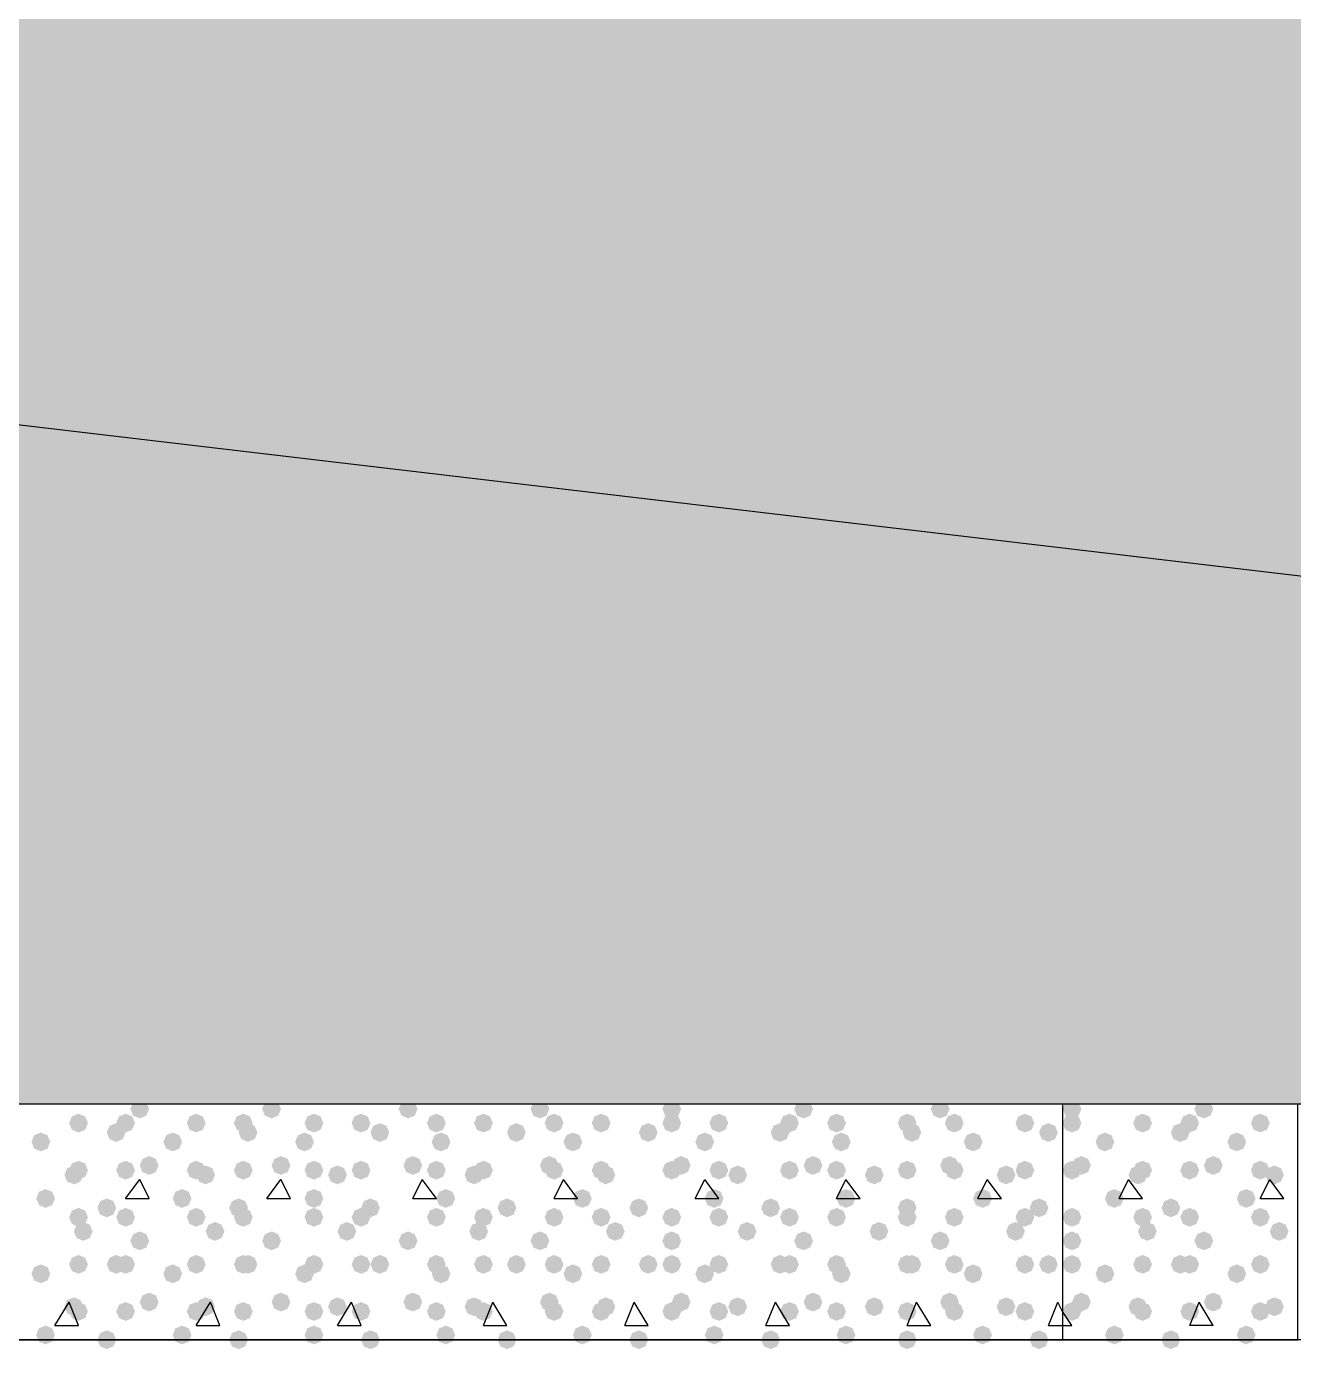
# Model space of a CAD drawing. Header units: millimetres. Extents: x 0 to 420, y 0 to 297.
# Drawn here: x 143.21 to 154.6, y 181.48 to 193.5 of the extents above; entities that cross this region are included whole.
import ezdxf

# ---------------------------------------------------------------- set-up
doc = ezdxf.new("R2010")
doc.units = ezdxf.units.MM
doc.layers.get('0').update_dxf_attribs({"linetype": 'CONTINUOUS'})

msp = doc.modelspace()

# ---------------------------------------------------------------- hatches: boundary and pattern name
at = {"true_color": 0x000008}
h = msp.add_hatch(color=0, dxfattribs=at)
h.paths.add_polyline_path([(194.902667, 202.861333), (33.528, 202.861333), (194.902667, 183.811333)], flags=0)
h.paths.add_polyline_path([(33.528, 202.861333), (194.902667, 183.811333), (33.528, 183.811333)], flags=0)
for points in [[(144.314333, 183.769), (144.289463, 183.709204), (144.229667, 183.684333), (144.169871, 183.709204), (144.145, 183.769), (144.169871, 183.828796), (144.229667, 183.853667), (144.289462, 183.828796)], [(145.499667, 183.769), (145.474796, 183.709204), (145.415, 183.684333), (145.355204, 183.709204), (145.330333, 183.769), (145.355204, 183.828796), (145.415, 183.853667), (145.474796, 183.828796)], [(146.727333, 183.769), (146.702463, 183.709204), (146.642667, 183.684333), (146.582871, 183.709204), (146.558, 183.769), (146.582871, 183.828796), (146.642667, 183.853667), (146.702462, 183.828796)], [(147.912667, 183.769), (147.887796, 183.709204), (147.828, 183.684333), (147.768204, 183.709204), (147.743333, 183.769), (147.768204, 183.828796), (147.828, 183.853667), (147.887796, 183.828796)], [(149.098, 183.769), (149.073129, 183.709204), (149.013333, 183.684333), (148.953537, 183.709204), (148.928667, 183.769), (148.953537, 183.828796), (149.013333, 183.853667), (149.073129, 183.828796)], [(150.283333, 183.769), (150.258463, 183.709204), (150.198667, 183.684333), (150.138871, 183.709204), (150.114, 183.769), (150.138871, 183.828796), (150.198667, 183.853667), (150.258462, 183.828796)], [(151.511, 183.769), (151.486129, 183.709204), (151.426333, 183.684333), (151.366538, 183.709204), (151.341667, 183.769), (151.366537, 183.828796), (151.426333, 183.853667), (151.486129, 183.828796)], [(143.764, 183.642), (143.739129, 183.582204), (143.679333, 183.557333), (143.619538, 183.582204), (143.594667, 183.642), (143.619537, 183.701796), (143.679333, 183.726667), (143.739129, 183.701796)], [(144.187333, 183.642), (144.162463, 183.582204), (144.102667, 183.557333), (144.042871, 183.582204), (144.018, 183.642), (144.042871, 183.701796), (144.102667, 183.726667), (144.162462, 183.701796)], [(144.822333, 183.642), (144.797462, 183.582204), (144.737667, 183.557333), (144.677871, 183.582204), (144.653, 183.642), (144.677871, 183.701796), (144.737667, 183.726667), (144.797462, 183.701796)], [(145.245667, 183.642), (145.220796, 183.582204), (145.161, 183.557333), (145.101204, 183.582204), (145.076333, 183.642), (145.101204, 183.701796), (145.161, 183.726667), (145.220796, 183.701796)], [(145.880667, 183.642), (145.855796, 183.582204), (145.796, 183.557333), (145.736204, 183.582204), (145.711333, 183.642), (145.736204, 183.701796), (145.796, 183.726667), (145.855796, 183.701796)], [(146.304, 183.642), (146.279129, 183.582204), (146.219333, 183.557333), (146.159538, 183.582204), (146.134667, 183.642), (146.159537, 183.701796), (146.219333, 183.726667), (146.279129, 183.701796)], [(146.981333, 183.642), (146.956462, 183.582204), (146.896667, 183.557333), (146.836871, 183.582204), (146.812, 183.642), (146.836871, 183.701796), (146.896667, 183.726667), (146.956462, 183.701796)], [(147.404667, 183.642), (147.379796, 183.582204), (147.32, 183.557333), (147.260204, 183.582204), (147.235333, 183.642), (147.260204, 183.701796), (147.32, 183.726667), (147.379796, 183.701796)], [(148.039667, 183.642), (148.014796, 183.582204), (147.955, 183.557333), (147.895204, 183.582204), (147.870333, 183.642), (147.895204, 183.701796), (147.955, 183.726667), (148.014796, 183.701796)], [(148.463, 183.642), (148.438129, 183.582204), (148.378333, 183.557333), (148.318537, 183.582204), (148.293667, 183.642), (148.318537, 183.701796), (148.378333, 183.726667), (148.438129, 183.701796)], [(149.098, 183.642), (149.073129, 183.582204), (149.013333, 183.557333), (148.953537, 183.582204), (148.928667, 183.642), (148.953537, 183.701796), (149.013333, 183.726667), (149.073129, 183.701796)], [(149.521333, 183.642), (149.496462, 183.582204), (149.436667, 183.557333), (149.376871, 183.582204), (149.352, 183.642), (149.376871, 183.701796), (149.436667, 183.726667), (149.496462, 183.701796)], [(150.156333, 183.642), (150.131463, 183.582204), (150.071667, 183.557333), (150.011871, 183.582204), (149.987, 183.642), (150.011871, 183.701796), (150.071667, 183.726667), (150.131462, 183.701796)], [(150.579667, 183.642), (150.554796, 183.582204), (150.495, 183.557333), (150.435204, 183.582204), (150.410333, 183.642), (150.435204, 183.701796), (150.495, 183.726667), (150.554796, 183.701796)], [(151.214667, 183.642), (151.189796, 183.582204), (151.13, 183.557333), (151.070204, 183.582204), (151.045333, 183.642), (151.070204, 183.701796), (151.13, 183.726667), (151.189796, 183.701796)], [(151.638, 183.642), (151.613129, 183.582204), (151.553333, 183.557333), (151.493538, 183.582204), (151.468667, 183.642), (151.493537, 183.701796), (151.553333, 183.726667), (151.613129, 183.701796)], [(152.273, 183.642), (152.248129, 183.582204), (152.188333, 183.557333), (152.128537, 183.582204), (152.103667, 183.642), (152.128537, 183.701796), (152.188333, 183.726667), (152.248129, 183.701796)], [(144.102667, 183.557333), (144.077796, 183.497537), (144.018, 183.472667), (143.958204, 183.497537), (143.933333, 183.557333), (143.958204, 183.617129), (144.018, 183.642), (144.077796, 183.617129)], [(145.288, 183.557333), (145.263129, 183.497537), (145.203333, 183.472667), (145.143538, 183.497537), (145.118667, 183.557333), (145.143537, 183.617129), (145.203333, 183.642), (145.263129, 183.617129)], [(146.473333, 183.557333), (146.448463, 183.497537), (146.388667, 183.472667), (146.328871, 183.497537), (146.304, 183.557333), (146.328871, 183.617129), (146.388667, 183.642), (146.448462, 183.617129)], [(147.701, 183.557333), (147.676129, 183.497537), (147.616333, 183.472667), (147.556538, 183.497537), (147.531667, 183.557333), (147.556537, 183.617129), (147.616333, 183.642), (147.676129, 183.617129)], [(148.886333, 183.557333), (148.861462, 183.497537), (148.801667, 183.472667), (148.741871, 183.497537), (148.717, 183.557333), (148.741871, 183.617129), (148.801667, 183.642), (148.861462, 183.617129)], [(150.071667, 183.557333), (150.046796, 183.497537), (149.987, 183.472667), (149.927204, 183.497537), (149.902333, 183.557333), (149.927204, 183.617129), (149.987, 183.642), (150.046796, 183.617129)], [(151.257, 183.557333), (151.232129, 183.497537), (151.172333, 183.472667), (151.112538, 183.497537), (151.087667, 183.557333), (151.112537, 183.617129), (151.172333, 183.642), (151.232129, 183.617129)], [(152.484667, 183.557333), (152.459796, 183.497537), (152.4, 183.472667), (152.340204, 183.497537), (152.315333, 183.557333), (152.340204, 183.617129), (152.4, 183.642), (152.459796, 183.617129)], [(143.425333, 183.472667), (143.400463, 183.412871), (143.340667, 183.388), (143.280871, 183.412871), (143.256, 183.472667), (143.280871, 183.532462), (143.340667, 183.557333), (143.400462, 183.532463)], [(144.610667, 183.472667), (144.585796, 183.412871), (144.526, 183.388), (144.466204, 183.412871), (144.441333, 183.472667), (144.466204, 183.532462), (144.526, 183.557333), (144.585796, 183.532463)], [(145.796, 183.472667), (145.771129, 183.412871), (145.711333, 183.388), (145.651538, 183.412871), (145.626667, 183.472667), (145.651537, 183.532462), (145.711333, 183.557333), (145.771129, 183.532463)], [(147.023667, 183.472667), (146.998796, 183.412871), (146.939, 183.388), (146.879204, 183.412871), (146.854333, 183.472667), (146.879204, 183.532462), (146.939, 183.557333), (146.998796, 183.532463)], [(148.209, 183.472667), (148.184129, 183.412871), (148.124333, 183.388), (148.064538, 183.412871), (148.039667, 183.472667), (148.064537, 183.532462), (148.124333, 183.557333), (148.184129, 183.532463)], [(149.394333, 183.472667), (149.369463, 183.412871), (149.309667, 183.388), (149.249871, 183.412871), (149.225, 183.472667), (149.249871, 183.532462), (149.309667, 183.557333), (149.369462, 183.532463)], [(150.622, 183.472667), (150.597129, 183.412871), (150.537333, 183.388), (150.477538, 183.412871), (150.452667, 183.472667), (150.477537, 183.532462), (150.537333, 183.557333), (150.597129, 183.532463)], [(151.807333, 183.472667), (151.782463, 183.412871), (151.722667, 183.388), (151.662871, 183.412871), (151.638, 183.472667), (151.662871, 183.532462), (151.722667, 183.557333), (151.782462, 183.532463)], [(144.399, 183.261), (144.374129, 183.201204), (144.314333, 183.176333), (144.254538, 183.201204), (144.229667, 183.261), (144.254537, 183.320796), (144.314333, 183.345667), (144.374129, 183.320796)], [(145.584333, 183.261), (145.559463, 183.201204), (145.499667, 183.176333), (145.439871, 183.201204), (145.415, 183.261), (145.439871, 183.320796), (145.499667, 183.345667), (145.559462, 183.320796)], [(146.769667, 183.261), (146.744796, 183.201204), (146.685, 183.176333), (146.625204, 183.201204), (146.600333, 183.261), (146.625204, 183.320796), (146.685, 183.345667), (146.744796, 183.320796)], [(147.997333, 183.261), (147.972463, 183.201204), (147.912667, 183.176333), (147.852871, 183.201204), (147.828, 183.261), (147.852871, 183.320796), (147.912667, 183.345667), (147.972462, 183.320796)], [(149.182667, 183.261), (149.157796, 183.201204), (149.098, 183.176333), (149.038204, 183.201204), (149.013333, 183.261), (149.038204, 183.320796), (149.098, 183.345667), (149.157796, 183.320796)], [(150.368, 183.261), (150.343129, 183.201204), (150.283333, 183.176333), (150.223538, 183.201204), (150.198667, 183.261), (150.223537, 183.320796), (150.283333, 183.345667), (150.343129, 183.320796)], [(151.595667, 183.261), (151.570796, 183.201204), (151.511, 183.176333), (151.451204, 183.201204), (151.426333, 183.261), (151.451204, 183.320796), (151.511, 183.345667), (151.570796, 183.320796)], [(143.721667, 183.176333), (143.696796, 183.116537), (143.637, 183.091667), (143.577204, 183.116537), (143.552333, 183.176333), (143.577204, 183.236129), (143.637, 183.261), (143.696796, 183.236129)], [(143.764, 183.218667), (143.739129, 183.158871), (143.679333, 183.134), (143.619538, 183.158871), (143.594667, 183.218667), (143.619537, 183.278462), (143.679333, 183.303333), (143.739129, 183.278463)], [(144.187333, 183.218667), (144.162463, 183.158871), (144.102667, 183.134), (144.042871, 183.158871), (144.018, 183.218667), (144.042871, 183.278462), (144.102667, 183.303333), (144.162462, 183.278463)], [(144.822333, 183.218667), (144.797462, 183.158871), (144.737667, 183.134), (144.677871, 183.158871), (144.653, 183.218667), (144.677871, 183.278462), (144.737667, 183.303333), (144.797462, 183.278463)], [(144.907, 183.176333), (144.882129, 183.116537), (144.822333, 183.091667), (144.762538, 183.116537), (144.737667, 183.176333), (144.762537, 183.236129), (144.822333, 183.261), (144.882129, 183.236129)], [(145.245667, 183.218667), (145.220796, 183.158871), (145.161, 183.134), (145.101204, 183.158871), (145.076333, 183.218667), (145.101204, 183.278462), (145.161, 183.303333), (145.220796, 183.278463)], [(145.880667, 183.218667), (145.855796, 183.158871), (145.796, 183.134), (145.736204, 183.158871), (145.711333, 183.218667), (145.736204, 183.278462), (145.796, 183.303333), (145.855796, 183.278463)], [(146.092333, 183.176333), (146.067462, 183.116537), (146.007667, 183.091667), (145.947871, 183.116537), (145.923, 183.176333), (145.947871, 183.236129), (146.007667, 183.261), (146.067462, 183.236129)], [(146.304, 183.218667), (146.279129, 183.158871), (146.219333, 183.134), (146.159538, 183.158871), (146.134667, 183.218667), (146.159537, 183.278462), (146.219333, 183.303333), (146.279129, 183.278463)], [(146.981333, 183.218667), (146.956462, 183.158871), (146.896667, 183.134), (146.836871, 183.158871), (146.812, 183.218667), (146.836871, 183.278462), (146.896667, 183.303333), (146.956462, 183.278463)], [(147.32, 183.176333), (147.295129, 183.116537), (147.235333, 183.091667), (147.175538, 183.116537), (147.150667, 183.176333), (147.175537, 183.236129), (147.235333, 183.261), (147.295129, 183.236129)], [(147.404667, 183.218667), (147.379796, 183.158871), (147.32, 183.134), (147.260204, 183.158871), (147.235333, 183.218667), (147.260204, 183.278462), (147.32, 183.303333), (147.379796, 183.278463)], [(148.039667, 183.218667), (148.014796, 183.158871), (147.955, 183.134), (147.895204, 183.158871), (147.870333, 183.218667), (147.895204, 183.278462), (147.955, 183.303333), (148.014796, 183.278463)], [(148.463, 183.218667), (148.438129, 183.158871), (148.378333, 183.134), (148.318537, 183.158871), (148.293667, 183.218667), (148.318537, 183.278462), (148.378333, 183.303333), (148.438129, 183.278463)], [(148.505333, 183.176333), (148.480463, 183.116537), (148.420667, 183.091667), (148.360871, 183.116537), (148.336, 183.176333), (148.360871, 183.236129), (148.420667, 183.261), (148.480462, 183.236129)], [(149.098, 183.218667), (149.073129, 183.158871), (149.013333, 183.134), (148.953537, 183.158871), (148.928667, 183.218667), (148.953537, 183.278462), (149.013333, 183.303333), (149.073129, 183.278463)], [(149.521333, 183.218667), (149.496462, 183.158871), (149.436667, 183.134), (149.376871, 183.158871), (149.352, 183.218667), (149.376871, 183.278462), (149.436667, 183.303333), (149.496462, 183.278463)], [(149.690667, 183.176333), (149.665796, 183.116537), (149.606, 183.091667), (149.546204, 183.116537), (149.521333, 183.176333), (149.546204, 183.236129), (149.606, 183.261), (149.665796, 183.236129)], [(150.156333, 183.218667), (150.131463, 183.158871), (150.071667, 183.134), (150.011871, 183.158871), (149.987, 183.218667), (150.011871, 183.278462), (150.071667, 183.303333), (150.131462, 183.278463)], [(150.579667, 183.218667), (150.554796, 183.158871), (150.495, 183.134), (150.435204, 183.158871), (150.410333, 183.218667), (150.435204, 183.278462), (150.495, 183.303333), (150.554796, 183.278463)], [(150.918333, 183.176333), (150.893463, 183.116537), (150.833667, 183.091667), (150.773871, 183.116537), (150.749, 183.176333), (150.773871, 183.236129), (150.833667, 183.261), (150.893462, 183.236129)], [(151.214667, 183.218667), (151.189796, 183.158871), (151.13, 183.134), (151.070204, 183.158871), (151.045333, 183.218667), (151.070204, 183.278462), (151.13, 183.303333), (151.189796, 183.278463)], [(151.638, 183.218667), (151.613129, 183.158871), (151.553333, 183.134), (151.493538, 183.158871), (151.468667, 183.218667), (151.493537, 183.278462), (151.553333, 183.303333), (151.613129, 183.278463)], [(152.103667, 183.176333), (152.078796, 183.116537), (152.019, 183.091667), (151.959204, 183.116537), (151.934333, 183.176333), (151.959204, 183.236129), (152.019, 183.261), (152.078796, 183.236129)], [(152.273, 183.218667), (152.248129, 183.158871), (152.188333, 183.134), (152.128537, 183.158871), (152.103667, 183.218667), (152.128537, 183.278462), (152.188333, 183.303333), (152.248129, 183.278463)], [(143.467667, 182.964667), (143.442796, 182.904871), (143.383, 182.88), (143.323204, 182.904871), (143.298333, 182.964667), (143.323204, 183.024462), (143.383, 183.049333), (143.442796, 183.024463)], [(144.695333, 182.964667), (144.670463, 182.904871), (144.610667, 182.88), (144.550871, 182.904871), (144.526, 182.964667), (144.550871, 183.024462), (144.610667, 183.049333), (144.670462, 183.024463)], [(145.880667, 182.964667), (145.855796, 182.904871), (145.796, 182.88), (145.736204, 182.904871), (145.711333, 182.964667), (145.736204, 183.024462), (145.796, 183.049333), (145.855796, 183.024463)], [(147.066, 182.964667), (147.041129, 182.904871), (146.981333, 182.88), (146.921538, 182.904871), (146.896667, 182.964667), (146.921537, 183.024462), (146.981333, 183.049333), (147.041129, 183.024463)], [(148.293667, 182.964667), (148.268796, 182.904871), (148.209, 182.88), (148.149204, 182.904871), (148.124333, 182.964667), (148.149204, 183.024462), (148.209, 183.049333), (148.268796, 183.024463)], [(149.479, 182.964667), (149.454129, 182.904871), (149.394333, 182.88), (149.334538, 182.904871), (149.309667, 182.964667), (149.334537, 183.024462), (149.394333, 183.049333), (149.454129, 183.024463)], [(150.664333, 182.964667), (150.639463, 182.904871), (150.579667, 182.88), (150.519871, 182.904871), (150.495, 182.964667), (150.519871, 183.024462), (150.579667, 183.049333), (150.639462, 183.024463)], [(151.892, 182.964667), (151.867129, 182.904871), (151.807333, 182.88), (151.747538, 182.904871), (151.722667, 182.964667), (151.747537, 183.024462), (151.807333, 183.049333), (151.867129, 183.024463)], [(143.764, 182.795333), (143.739129, 182.735537), (143.679333, 182.710667), (143.619538, 182.735537), (143.594667, 182.795333), (143.619537, 182.855129), (143.679333, 182.88), (143.739129, 182.855129)], [(144.018, 182.88), (143.993129, 182.820204), (143.933333, 182.795333), (143.873538, 182.820204), (143.848667, 182.88), (143.873537, 182.939796), (143.933333, 182.964667), (143.993129, 182.939796)], [(144.187333, 182.795333), (144.162463, 182.735537), (144.102667, 182.710667), (144.042871, 182.735537), (144.018, 182.795333), (144.042871, 182.855129), (144.102667, 182.88), (144.162462, 182.855129)], [(144.822333, 182.795333), (144.797462, 182.735537), (144.737667, 182.710667), (144.677871, 182.735537), (144.653, 182.795333), (144.677871, 182.855129), (144.737667, 182.88), (144.797462, 182.855129)], [(145.203333, 182.88), (145.178462, 182.820204), (145.118667, 182.795333), (145.058871, 182.820204), (145.034, 182.88), (145.058871, 182.939796), (145.118667, 182.964667), (145.178462, 182.939796)], [(145.245667, 182.795333), (145.220796, 182.735537), (145.161, 182.710667), (145.101204, 182.735537), (145.076333, 182.795333), (145.101204, 182.855129), (145.161, 182.88), (145.220796, 182.855129)], [(145.880667, 182.795333), (145.855796, 182.735537), (145.796, 182.710667), (145.736204, 182.735537), (145.711333, 182.795333), (145.736204, 182.855129), (145.796, 182.88), (145.855796, 182.855129)], [(146.304, 182.795333), (146.279129, 182.735537), (146.219333, 182.710667), (146.159538, 182.735537), (146.134667, 182.795333), (146.159537, 182.855129), (146.219333, 182.88), (146.279129, 182.855129)], [(146.388667, 182.88), (146.363796, 182.820204), (146.304, 182.795333), (146.244204, 182.820204), (146.219333, 182.88), (146.244204, 182.939796), (146.304, 182.964667), (146.363796, 182.939796)], [(146.981333, 182.795333), (146.956462, 182.735537), (146.896667, 182.710667), (146.836871, 182.735537), (146.812, 182.795333), (146.836871, 182.855129), (146.896667, 182.88), (146.956462, 182.855129)], [(147.404667, 182.795333), (147.379796, 182.735537), (147.32, 182.710667), (147.260204, 182.735537), (147.235333, 182.795333), (147.260204, 182.855129), (147.32, 182.88), (147.379796, 182.855129)], [(147.616333, 182.88), (147.591462, 182.820204), (147.531667, 182.795333), (147.471871, 182.820204), (147.447, 182.88), (147.471871, 182.939796), (147.531667, 182.964667), (147.591462, 182.939796)], [(148.039667, 182.795333), (148.014796, 182.735537), (147.955, 182.710667), (147.895204, 182.735537), (147.870333, 182.795333), (147.895204, 182.855129), (147.955, 182.88), (148.014796, 182.855129)], [(148.463, 182.795333), (148.438129, 182.735537), (148.378333, 182.710667), (148.318537, 182.735537), (148.293667, 182.795333), (148.318537, 182.855129), (148.378333, 182.88), (148.438129, 182.855129)], [(148.801667, 182.88), (148.776796, 182.820204), (148.717, 182.795333), (148.657204, 182.820204), (148.632333, 182.88), (148.657204, 182.939796), (148.717, 182.964667), (148.776796, 182.939796)], [(149.098, 182.795333), (149.073129, 182.735537), (149.013333, 182.710667), (148.953537, 182.735537), (148.928667, 182.795333), (148.953537, 182.855129), (149.013333, 182.88), (149.073129, 182.855129)], [(149.521333, 182.795333), (149.496462, 182.735537), (149.436667, 182.710667), (149.376871, 182.735537), (149.352, 182.795333), (149.376871, 182.855129), (149.436667, 182.88), (149.496462, 182.855129)], [(149.987, 182.88), (149.962129, 182.820204), (149.902333, 182.795333), (149.842538, 182.820204), (149.817667, 182.88), (149.842537, 182.939796), (149.902333, 182.964667), (149.962129, 182.939796)], [(150.156333, 182.795333), (150.131463, 182.735537), (150.071667, 182.710667), (150.011871, 182.735537), (149.987, 182.795333), (150.011871, 182.855129), (150.071667, 182.88), (150.131462, 182.855129)], [(150.579667, 182.795333), (150.554796, 182.735537), (150.495, 182.710667), (150.435204, 182.735537), (150.410333, 182.795333), (150.435204, 182.855129), (150.495, 182.88), (150.554796, 182.855129)], [(151.214667, 182.88), (151.189796, 182.820204), (151.13, 182.795333), (151.070204, 182.820204), (151.045333, 182.88), (151.070204, 182.939796), (151.13, 182.964667), (151.189796, 182.939796)], [(151.214667, 182.795333), (151.189796, 182.735537), (151.13, 182.710667), (151.070204, 182.735537), (151.045333, 182.795333), (151.070204, 182.855129), (151.13, 182.88), (151.189796, 182.855129)], [(151.638, 182.795333), (151.613129, 182.735537), (151.553333, 182.710667), (151.493538, 182.735537), (151.468667, 182.795333), (151.493537, 182.855129), (151.553333, 182.88), (151.613129, 182.855129)], [(152.273, 182.795333), (152.248129, 182.735537), (152.188333, 182.710667), (152.128537, 182.735537), (152.103667, 182.795333), (152.128537, 182.855129), (152.188333, 182.88), (152.248129, 182.855129)], [(152.4, 182.88), (152.375129, 182.820204), (152.315333, 182.795333), (152.255538, 182.820204), (152.230667, 182.88), (152.255537, 182.939796), (152.315333, 182.964667), (152.375129, 182.939796)], [(143.806333, 182.668333), (143.781463, 182.608537), (143.721667, 182.583667), (143.661871, 182.608537), (143.637, 182.668333), (143.661871, 182.728129), (143.721667, 182.753), (143.781462, 182.728129)], [(144.991667, 182.668333), (144.966796, 182.608537), (144.907, 182.583667), (144.847204, 182.608537), (144.822333, 182.668333), (144.847204, 182.728129), (144.907, 182.753), (144.966796, 182.728129)], [(146.177, 182.668333), (146.152129, 182.608537), (146.092333, 182.583667), (146.032538, 182.608537), (146.007667, 182.668333), (146.032537, 182.728129), (146.092333, 182.753), (146.152129, 182.728129)], [(147.362333, 182.668333), (147.337462, 182.608537), (147.277667, 182.583667), (147.217871, 182.608537), (147.193, 182.668333), (147.217871, 182.728129), (147.277667, 182.753), (147.337462, 182.728129)], [(148.59, 182.668333), (148.565129, 182.608537), (148.505333, 182.583667), (148.445538, 182.608537), (148.420667, 182.668333), (148.445537, 182.728129), (148.505333, 182.753), (148.565129, 182.728129)], [(149.775333, 182.668333), (149.750463, 182.608537), (149.690667, 182.583667), (149.630871, 182.608537), (149.606, 182.668333), (149.630871, 182.728129), (149.690667, 182.753), (149.750462, 182.728129)], [(150.960667, 182.668333), (150.935796, 182.608537), (150.876, 182.583667), (150.816204, 182.608537), (150.791333, 182.668333), (150.816204, 182.728129), (150.876, 182.753), (150.935796, 182.728129)], [(152.188333, 182.668333), (152.163462, 182.608537), (152.103667, 182.583667), (152.043871, 182.608537), (152.019, 182.668333), (152.043871, 182.728129), (152.103667, 182.753), (152.163462, 182.728129)], [(144.314333, 182.583667), (144.289463, 182.523871), (144.229667, 182.499), (144.169871, 182.523871), (144.145, 182.583667), (144.169871, 182.643462), (144.229667, 182.668333), (144.289462, 182.643463)], [(145.499667, 182.583667), (145.474796, 182.523871), (145.415, 182.499), (145.355204, 182.523871), (145.330333, 182.583667), (145.355204, 182.643462), (145.415, 182.668333), (145.474796, 182.643463)], [(146.727333, 182.583667), (146.702463, 182.523871), (146.642667, 182.499), (146.582871, 182.523871), (146.558, 182.583667), (146.582871, 182.643462), (146.642667, 182.668333), (146.702462, 182.643463)], [(147.912667, 182.583667), (147.887796, 182.523871), (147.828, 182.499), (147.768204, 182.523871), (147.743333, 182.583667), (147.768204, 182.643462), (147.828, 182.668333), (147.887796, 182.643463)], [(149.098, 182.583667), (149.073129, 182.523871), (149.013333, 182.499), (148.953537, 182.523871), (148.928667, 182.583667), (148.953537, 182.643462), (149.013333, 182.668333), (149.073129, 182.643463)], [(150.283333, 182.583667), (150.258463, 182.523871), (150.198667, 182.499), (150.138871, 182.523871), (150.114, 182.583667), (150.138871, 182.643462), (150.198667, 182.668333), (150.258462, 182.643463)], [(151.511, 182.583667), (151.486129, 182.523871), (151.426333, 182.499), (151.366538, 182.523871), (151.341667, 182.583667), (151.366537, 182.643462), (151.426333, 182.668333), (151.486129, 182.643463)], [(143.764, 182.372), (143.739129, 182.312204), (143.679333, 182.287333), (143.619538, 182.312204), (143.594667, 182.372), (143.619537, 182.431796), (143.679333, 182.456667), (143.739129, 182.431796)], [(144.102667, 182.372), (144.077796, 182.312204), (144.018, 182.287333), (143.958204, 182.312204), (143.933333, 182.372), (143.958204, 182.431796), (144.018, 182.456667), (144.077796, 182.431796)], [(144.187333, 182.372), (144.162463, 182.312204), (144.102667, 182.287333), (144.042871, 182.312204), (144.018, 182.372), (144.042871, 182.431796), (144.102667, 182.456667), (144.162462, 182.431796)], [(144.822333, 182.372), (144.797462, 182.312204), (144.737667, 182.287333), (144.677871, 182.312204), (144.653, 182.372), (144.677871, 182.431796), (144.737667, 182.456667), (144.797462, 182.431796)], [(145.245667, 182.372), (145.220796, 182.312204), (145.161, 182.287333), (145.101204, 182.312204), (145.076333, 182.372), (145.101204, 182.431796), (145.161, 182.456667), (145.220796, 182.431796)], [(145.288, 182.372), (145.263129, 182.312204), (145.203333, 182.287333), (145.143538, 182.312204), (145.118667, 182.372), (145.143537, 182.431796), (145.203333, 182.456667), (145.263129, 182.431796)], [(145.880667, 182.372), (145.855796, 182.312204), (145.796, 182.287333), (145.736204, 182.312204), (145.711333, 182.372), (145.736204, 182.431796), (145.796, 182.456667), (145.855796, 182.431796)], [(146.304, 182.372), (146.279129, 182.312204), (146.219333, 182.287333), (146.159538, 182.312204), (146.134667, 182.372), (146.159537, 182.431796), (146.219333, 182.456667), (146.279129, 182.431796)], [(146.473333, 182.372), (146.448463, 182.312204), (146.388667, 182.287333), (146.328871, 182.312204), (146.304, 182.372), (146.328871, 182.431796), (146.388667, 182.456667), (146.448462, 182.431796)], [(146.981333, 182.372), (146.956462, 182.312204), (146.896667, 182.287333), (146.836871, 182.312204), (146.812, 182.372), (146.836871, 182.431796), (146.896667, 182.456667), (146.956462, 182.431796)], [(147.404667, 182.372), (147.379796, 182.312204), (147.32, 182.287333), (147.260204, 182.312204), (147.235333, 182.372), (147.260204, 182.431796), (147.32, 182.456667), (147.379796, 182.431796)], [(147.701, 182.372), (147.676129, 182.312204), (147.616333, 182.287333), (147.556538, 182.312204), (147.531667, 182.372), (147.556537, 182.431796), (147.616333, 182.456667), (147.676129, 182.431796)], [(148.039667, 182.372), (148.014796, 182.312204), (147.955, 182.287333), (147.895204, 182.312204), (147.870333, 182.372), (147.895204, 182.431796), (147.955, 182.456667), (148.014796, 182.431796)], [(148.463, 182.372), (148.438129, 182.312204), (148.378333, 182.287333), (148.318537, 182.312204), (148.293667, 182.372), (148.318537, 182.431796), (148.378333, 182.456667), (148.438129, 182.431796)], [(148.886333, 182.372), (148.861462, 182.312204), (148.801667, 182.287333), (148.741871, 182.312204), (148.717, 182.372), (148.741871, 182.431796), (148.801667, 182.456667), (148.861462, 182.431796)], [(149.098, 182.372), (149.073129, 182.312204), (149.013333, 182.287333), (148.953537, 182.312204), (148.928667, 182.372), (148.953537, 182.431796), (149.013333, 182.456667), (149.073129, 182.431796)], [(149.521333, 182.372), (149.496462, 182.312204), (149.436667, 182.287333), (149.376871, 182.312204), (149.352, 182.372), (149.376871, 182.431796), (149.436667, 182.456667), (149.496462, 182.431796)], [(150.071667, 182.372), (150.046796, 182.312204), (149.987, 182.287333), (149.927204, 182.312204), (149.902333, 182.372), (149.927204, 182.431796), (149.987, 182.456667), (150.046796, 182.431796)], [(150.156333, 182.372), (150.131463, 182.312204), (150.071667, 182.287333), (150.011871, 182.312204), (149.987, 182.372), (150.011871, 182.431796), (150.071667, 182.456667), (150.131462, 182.431796)], [(150.579667, 182.372), (150.554796, 182.312204), (150.495, 182.287333), (150.435204, 182.312204), (150.410333, 182.372), (150.435204, 182.431796), (150.495, 182.456667), (150.554796, 182.431796)], [(151.214667, 182.372), (151.189796, 182.312204), (151.13, 182.287333), (151.070204, 182.312204), (151.045333, 182.372), (151.070204, 182.431796), (151.13, 182.456667), (151.189796, 182.431796)], [(151.257, 182.372), (151.232129, 182.312204), (151.172333, 182.287333), (151.112538, 182.312204), (151.087667, 182.372), (151.112537, 182.431796), (151.172333, 182.456667), (151.232129, 182.431796)], [(151.638, 182.372), (151.613129, 182.312204), (151.553333, 182.287333), (151.493538, 182.312204), (151.468667, 182.372), (151.493537, 182.431796), (151.553333, 182.456667), (151.613129, 182.431796)], [(152.273, 182.372), (152.248129, 182.312204), (152.188333, 182.287333), (152.128537, 182.312204), (152.103667, 182.372), (152.128537, 182.431796), (152.188333, 182.456667), (152.248129, 182.431796)], [(152.484667, 182.372), (152.459796, 182.312204), (152.4, 182.287333), (152.340204, 182.312204), (152.315333, 182.372), (152.340204, 182.431796), (152.4, 182.456667), (152.459796, 182.431796)], [(143.425333, 182.287333), (143.400463, 182.227537), (143.340667, 182.202667), (143.280871, 182.227537), (143.256, 182.287333), (143.280871, 182.347129), (143.340667, 182.372), (143.400462, 182.347129)], [(144.610667, 182.287333), (144.585796, 182.227537), (144.526, 182.202667), (144.466204, 182.227537), (144.441333, 182.287333), (144.466204, 182.347129), (144.526, 182.372), (144.585796, 182.347129)], [(145.796, 182.287333), (145.771129, 182.227537), (145.711333, 182.202667), (145.651538, 182.227537), (145.626667, 182.287333), (145.651537, 182.347129), (145.711333, 182.372), (145.771129, 182.347129)], [(147.023667, 182.287333), (146.998796, 182.227537), (146.939, 182.202667), (146.879204, 182.227537), (146.854333, 182.287333), (146.879204, 182.347129), (146.939, 182.372), (146.998796, 182.347129)], [(148.209, 182.287333), (148.184129, 182.227537), (148.124333, 182.202667), (148.064538, 182.227537), (148.039667, 182.287333), (148.064537, 182.347129), (148.124333, 182.372), (148.184129, 182.347129)], [(149.394333, 182.287333), (149.369463, 182.227537), (149.309667, 182.202667), (149.249871, 182.227537), (149.225, 182.287333), (149.249871, 182.347129), (149.309667, 182.372), (149.369462, 182.347129)], [(150.622, 182.287333), (150.597129, 182.227537), (150.537333, 182.202667), (150.477538, 182.227537), (150.452667, 182.287333), (150.477537, 182.347129), (150.537333, 182.372), (150.597129, 182.347129)], [(151.807333, 182.287333), (151.782463, 182.227537), (151.722667, 182.202667), (151.662871, 182.227537), (151.638, 182.287333), (151.662871, 182.347129), (151.722667, 182.372), (151.782462, 182.347129)], [(143.721667, 181.991), (143.696796, 181.931204), (143.637, 181.906333), (143.577204, 181.931204), (143.552333, 181.991), (143.577204, 182.050796), (143.637, 182.075667), (143.696796, 182.050796)], [(143.764, 181.948667), (143.739129, 181.888871), (143.679333, 181.864), (143.619538, 181.888871), (143.594667, 181.948667), (143.619537, 182.008462), (143.679333, 182.033333), (143.739129, 182.008463)], [(144.187333, 181.948667), (144.162463, 181.888871), (144.102667, 181.864), (144.042871, 181.888871), (144.018, 181.948667), (144.042871, 182.008462), (144.102667, 182.033333), (144.162462, 182.008463)], [(144.399, 182.033333), (144.374129, 181.973537), (144.314333, 181.948667), (144.254538, 181.973537), (144.229667, 182.033333), (144.254537, 182.093129), (144.314333, 182.118), (144.374129, 182.093129)], [(144.822333, 181.948667), (144.797462, 181.888871), (144.737667, 181.864), (144.677871, 181.888871), (144.653, 181.948667), (144.677871, 182.008462), (144.737667, 182.033333), (144.797462, 182.008463)], [(144.907, 181.991), (144.882129, 181.931204), (144.822333, 181.906333), (144.762538, 181.931204), (144.737667, 181.991), (144.762537, 182.050796), (144.822333, 182.075667), (144.882129, 182.050796)], [(145.245667, 181.948667), (145.220796, 181.888871), (145.161, 181.864), (145.101204, 181.888871), (145.076333, 181.948667), (145.101204, 182.008462), (145.161, 182.033333), (145.220796, 182.008463)], [(145.584333, 182.033333), (145.559463, 181.973537), (145.499667, 181.948667), (145.439871, 181.973537), (145.415, 182.033333), (145.439871, 182.093129), (145.499667, 182.118), (145.559462, 182.093129)], [(145.880667, 181.948667), (145.855796, 181.888871), (145.796, 181.864), (145.736204, 181.888871), (145.711333, 181.948667), (145.736204, 182.008462), (145.796, 182.033333), (145.855796, 182.008463)], [(146.092333, 181.991), (146.067462, 181.931204), (146.007667, 181.906333), (145.947871, 181.931204), (145.923, 181.991), (145.947871, 182.050796), (146.007667, 182.075667), (146.067462, 182.050796)], [(146.304, 181.948667), (146.279129, 181.888871), (146.219333, 181.864), (146.159538, 181.888871), (146.134667, 181.948667), (146.159537, 182.008462), (146.219333, 182.033333), (146.279129, 182.008463)], [(146.769667, 182.033333), (146.744796, 181.973537), (146.685, 181.948667), (146.625204, 181.973537), (146.600333, 182.033333), (146.625204, 182.093129), (146.685, 182.118), (146.744796, 182.093129)], [(146.981333, 181.948667), (146.956462, 181.888871), (146.896667, 181.864), (146.836871, 181.888871), (146.812, 181.948667), (146.836871, 182.008462), (146.896667, 182.033333), (146.956462, 182.008463)], [(147.32, 181.991), (147.295129, 181.931204), (147.235333, 181.906333), (147.175538, 181.931204), (147.150667, 181.991), (147.175537, 182.050796), (147.235333, 182.075667), (147.295129, 182.050796)], [(147.404667, 181.948667), (147.379796, 181.888871), (147.32, 181.864), (147.260204, 181.888871), (147.235333, 181.948667), (147.260204, 182.008462), (147.32, 182.033333), (147.379796, 182.008463)], [(147.997333, 182.033333), (147.972463, 181.973537), (147.912667, 181.948667), (147.852871, 181.973537), (147.828, 182.033333), (147.852871, 182.093129), (147.912667, 182.118), (147.972462, 182.093129)], [(148.039667, 181.948667), (148.014796, 181.888871), (147.955, 181.864), (147.895204, 181.888871), (147.870333, 181.948667), (147.895204, 182.008462), (147.955, 182.033333), (148.014796, 182.008463)], [(148.463, 181.948667), (148.438129, 181.888871), (148.378333, 181.864), (148.318537, 181.888871), (148.293667, 181.948667), (148.318537, 182.008462), (148.378333, 182.033333), (148.438129, 182.008463)], [(148.505333, 181.991), (148.480463, 181.931204), (148.420667, 181.906333), (148.360871, 181.931204), (148.336, 181.991), (148.360871, 182.050796), (148.420667, 182.075667), (148.480462, 182.050796)], [(149.098, 181.948667), (149.073129, 181.888871), (149.013333, 181.864), (148.953537, 181.888871), (148.928667, 181.948667), (148.953537, 182.008462), (149.013333, 182.033333), (149.073129, 182.008463)], [(149.182667, 182.033333), (149.157796, 181.973537), (149.098, 181.948667), (149.038204, 181.973537), (149.013333, 182.033333), (149.038204, 182.093129), (149.098, 182.118), (149.157796, 182.093129)], [(149.521333, 181.948667), (149.496462, 181.888871), (149.436667, 181.864), (149.376871, 181.888871), (149.352, 181.948667), (149.376871, 182.008462), (149.436667, 182.033333), (149.496462, 182.008463)], [(149.690667, 181.991), (149.665796, 181.931204), (149.606, 181.906333), (149.546204, 181.931204), (149.521333, 181.991), (149.546204, 182.050796), (149.606, 182.075667), (149.665796, 182.050796)], [(150.156333, 181.948667), (150.131463, 181.888871), (150.071667, 181.864), (150.011871, 181.888871), (149.987, 181.948667), (150.011871, 182.008462), (150.071667, 182.033333), (150.131462, 182.008463)], [(150.368, 182.033333), (150.343129, 181.973537), (150.283333, 181.948667), (150.223538, 181.973537), (150.198667, 182.033333), (150.223537, 182.093129), (150.283333, 182.118), (150.343129, 182.093129)], [(150.579667, 181.948667), (150.554796, 181.888871), (150.495, 181.864), (150.435204, 181.888871), (150.410333, 181.948667), (150.435204, 182.008462), (150.495, 182.033333), (150.554796, 182.008463)], [(150.918333, 181.991), (150.893463, 181.931204), (150.833667, 181.906333), (150.773871, 181.931204), (150.749, 181.991), (150.773871, 182.050796), (150.833667, 182.075667), (150.893462, 182.050796)], [(151.214667, 181.948667), (151.189796, 181.888871), (151.13, 181.864), (151.070204, 181.888871), (151.045333, 181.948667), (151.070204, 182.008462), (151.13, 182.033333), (151.189796, 182.008463)], [(151.595667, 182.033333), (151.570796, 181.973537), (151.511, 181.948667), (151.451204, 181.973537), (151.426333, 182.033333), (151.451204, 182.093129), (151.511, 182.118), (151.570796, 182.093129)], [(151.638, 181.948667), (151.613129, 181.888871), (151.553333, 181.864), (151.493538, 181.888871), (151.468667, 181.948667), (151.493537, 182.008462), (151.553333, 182.033333), (151.613129, 182.008463)], [(152.103667, 181.991), (152.078796, 181.931204), (152.019, 181.906333), (151.959204, 181.931204), (151.934333, 181.991), (151.959204, 182.050796), (152.019, 182.075667), (152.078796, 182.050796)], [(152.273, 181.948667), (152.248129, 181.888871), (152.188333, 181.864), (152.128537, 181.888871), (152.103667, 181.948667), (152.128537, 182.008462), (152.188333, 182.033333), (152.248129, 182.008463)], [(143.467667, 181.737), (143.442796, 181.677204), (143.383, 181.652333), (143.323204, 181.677204), (143.298333, 181.737), (143.323204, 181.796796), (143.383, 181.821667), (143.442796, 181.796796)], [(144.695333, 181.737), (144.670463, 181.677204), (144.610667, 181.652333), (144.550871, 181.677204), (144.526, 181.737), (144.550871, 181.796796), (144.610667, 181.821667), (144.670462, 181.796796)], [(145.880667, 181.737), (145.855796, 181.677204), (145.796, 181.652333), (145.736204, 181.677204), (145.711333, 181.737), (145.736204, 181.796796), (145.796, 181.821667), (145.855796, 181.796796)], [(147.066, 181.737), (147.041129, 181.677204), (146.981333, 181.652333), (146.921538, 181.677204), (146.896667, 181.737), (146.921537, 181.796796), (146.981333, 181.821667), (147.041129, 181.796796)], [(148.293667, 181.737), (148.268796, 181.677204), (148.209, 181.652333), (148.149204, 181.677204), (148.124333, 181.737), (148.149204, 181.796796), (148.209, 181.821667), (148.268796, 181.796796)], [(149.479, 181.737), (149.454129, 181.677204), (149.394333, 181.652333), (149.334538, 181.677204), (149.309667, 181.737), (149.334537, 181.796796), (149.394333, 181.821667), (149.454129, 181.796796)], [(150.664333, 181.737), (150.639463, 181.677204), (150.579667, 181.652333), (150.519871, 181.677204), (150.495, 181.737), (150.519871, 181.796796), (150.579667, 181.821667), (150.639462, 181.796796)], [(151.892, 181.737), (151.867129, 181.677204), (151.807333, 181.652333), (151.747538, 181.677204), (151.722667, 181.737), (151.747537, 181.796796), (151.807333, 181.821667), (151.867129, 181.796796)], [(144.018, 181.694667), (143.993129, 181.634871), (143.933333, 181.61), (143.873538, 181.634871), (143.848667, 181.694667), (143.873537, 181.754462), (143.933333, 181.779333), (143.993129, 181.754463)], [(145.203333, 181.694667), (145.178462, 181.634871), (145.118667, 181.61), (145.058871, 181.634871), (145.034, 181.694667), (145.058871, 181.754462), (145.118667, 181.779333), (145.178462, 181.754463)], [(146.388667, 181.694667), (146.363796, 181.634871), (146.304, 181.61), (146.244204, 181.634871), (146.219333, 181.694667), (146.244204, 181.754462), (146.304, 181.779333), (146.363796, 181.754463)], [(147.616333, 181.694667), (147.591462, 181.634871), (147.531667, 181.61), (147.471871, 181.634871), (147.447, 181.694667), (147.471871, 181.754462), (147.531667, 181.779333), (147.591462, 181.754463)], [(148.801667, 181.694667), (148.776796, 181.634871), (148.717, 181.61), (148.657204, 181.634871), (148.632333, 181.694667), (148.657204, 181.754462), (148.717, 181.779333), (148.776796, 181.754463)], [(149.987, 181.694667), (149.962129, 181.634871), (149.902333, 181.61), (149.842538, 181.634871), (149.817667, 181.694667), (149.842537, 181.754462), (149.902333, 181.779333), (149.962129, 181.754463)], [(151.214667, 181.694667), (151.189796, 181.634871), (151.13, 181.61), (151.070204, 181.634871), (151.045333, 181.694667), (151.070204, 181.754462), (151.13, 181.779333), (151.189796, 181.754463)], [(152.4, 181.694667), (152.375129, 181.634871), (152.315333, 181.61), (152.255538, 181.634871), (152.230667, 181.694667), (152.255537, 181.754462), (152.315333, 181.779333), (152.375129, 181.754463)]]:
    msp.add_hatch(color=0, dxfattribs=at).paths.add_polyline_path(points, flags=0)
at = {"true_color": 0x000007}
for points in [[(152.696333, 183.769), (152.671462, 183.709204), (152.611667, 183.684333), (152.551871, 183.709204), (152.527, 183.769), (152.551871, 183.828796), (152.611667, 183.853667), (152.671462, 183.828796)], [(153.881667, 183.769), (153.856796, 183.709204), (153.797, 183.684333), (153.737204, 183.709204), (153.712333, 183.769), (153.737204, 183.828796), (153.797, 183.853667), (153.856796, 183.828796)], [(152.696333, 183.642), (152.671462, 183.582204), (152.611667, 183.557333), (152.551871, 183.582204), (152.527, 183.642), (152.551871, 183.701796), (152.611667, 183.726667), (152.671462, 183.701796)], [(153.331333, 183.642), (153.306462, 183.582204), (153.246667, 183.557333), (153.186871, 183.582204), (153.162, 183.642), (153.186871, 183.701796), (153.246667, 183.726667), (153.306462, 183.701796)], [(153.754667, 183.642), (153.729796, 183.582204), (153.67, 183.557333), (153.610204, 183.582204), (153.585333, 183.642), (153.610204, 183.701796), (153.67, 183.726667), (153.729796, 183.701796)], [(154.389667, 183.642), (154.364796, 183.582204), (154.305, 183.557333), (154.245204, 183.582204), (154.220333, 183.642), (154.245204, 183.701796), (154.305, 183.726667), (154.364796, 183.701796)], [(153.67, 183.557333), (153.645129, 183.497537), (153.585333, 183.472667), (153.525538, 183.497537), (153.500667, 183.557333), (153.525537, 183.617129), (153.585333, 183.642), (153.645129, 183.617129)], [(152.992667, 183.472667), (152.967796, 183.412871), (152.908, 183.388), (152.848204, 183.412871), (152.823333, 183.472667), (152.848204, 183.532462), (152.908, 183.557333), (152.967796, 183.532463)], [(154.178, 183.472667), (154.153129, 183.412871), (154.093333, 183.388), (154.033537, 183.412871), (154.008667, 183.472667), (154.033537, 183.532462), (154.093333, 183.557333), (154.153129, 183.532463)], [(152.781, 183.261), (152.756129, 183.201204), (152.696333, 183.176333), (152.636538, 183.201204), (152.611667, 183.261), (152.636537, 183.320796), (152.696333, 183.345667), (152.756129, 183.320796)], [(153.966333, 183.261), (153.941463, 183.201204), (153.881667, 183.176333), (153.821871, 183.201204), (153.797, 183.261), (153.821871, 183.320796), (153.881667, 183.345667), (153.941462, 183.320796)], [(152.696333, 183.218667), (152.671462, 183.158871), (152.611667, 183.134), (152.551871, 183.158871), (152.527, 183.218667), (152.551871, 183.278462), (152.611667, 183.303333), (152.671462, 183.278463)], [(153.289, 183.176333), (153.264129, 183.116537), (153.204333, 183.091667), (153.144538, 183.116537), (153.119667, 183.176333), (153.144537, 183.236129), (153.204333, 183.261), (153.264129, 183.236129)], [(153.331333, 183.218667), (153.306462, 183.158871), (153.246667, 183.134), (153.186871, 183.158871), (153.162, 183.218667), (153.186871, 183.278462), (153.246667, 183.303333), (153.306462, 183.278463)], [(153.754667, 183.218667), (153.729796, 183.158871), (153.67, 183.134), (153.610204, 183.158871), (153.585333, 183.218667), (153.610204, 183.278462), (153.67, 183.303333), (153.729796, 183.278463)], [(154.389667, 183.218667), (154.364796, 183.158871), (154.305, 183.134), (154.245204, 183.158871), (154.220333, 183.218667), (154.245204, 183.278462), (154.305, 183.303333), (154.364796, 183.278463)], [(154.516667, 183.176333), (154.491796, 183.116537), (154.432, 183.091667), (154.372204, 183.116537), (154.347333, 183.176333), (154.372204, 183.236129), (154.432, 183.261), (154.491796, 183.236129)], [(153.077333, 182.964667), (153.052462, 182.904871), (152.992667, 182.88), (152.932871, 182.904871), (152.908, 182.964667), (152.932871, 183.024462), (152.992667, 183.049333), (153.052462, 183.024463)], [(154.262667, 182.964667), (154.237796, 182.904871), (154.178, 182.88), (154.118204, 182.904871), (154.093333, 182.964667), (154.118204, 183.024462), (154.178, 183.049333), (154.237796, 183.024463)], [(152.696333, 182.795333), (152.671462, 182.735537), (152.611667, 182.710667), (152.551871, 182.735537), (152.527, 182.795333), (152.551871, 182.855129), (152.611667, 182.88), (152.671462, 182.855129)], [(153.331333, 182.795333), (153.306462, 182.735537), (153.246667, 182.710667), (153.186871, 182.735537), (153.162, 182.795333), (153.186871, 182.855129), (153.246667, 182.88), (153.306462, 182.855129)], [(153.585333, 182.88), (153.560463, 182.820204), (153.500667, 182.795333), (153.440871, 182.820204), (153.416, 182.88), (153.440871, 182.939796), (153.500667, 182.964667), (153.560462, 182.939796)], [(153.754667, 182.795333), (153.729796, 182.735537), (153.67, 182.710667), (153.610204, 182.735537), (153.585333, 182.795333), (153.610204, 182.855129), (153.67, 182.88), (153.729796, 182.855129)], [(154.389667, 182.795333), (154.364796, 182.735537), (154.305, 182.710667), (154.245204, 182.735537), (154.220333, 182.795333), (154.245204, 182.855129), (154.305, 182.88), (154.364796, 182.855129)], [(153.373667, 182.668333), (153.348796, 182.608537), (153.289, 182.583667), (153.229204, 182.608537), (153.204333, 182.668333), (153.229204, 182.728129), (153.289, 182.753), (153.348796, 182.728129)], [(154.559, 182.668333), (154.534129, 182.608537), (154.474333, 182.583667), (154.414537, 182.608537), (154.389667, 182.668333), (154.414537, 182.728129), (154.474333, 182.753), (154.534129, 182.728129)], [(152.696333, 182.583667), (152.671462, 182.523871), (152.611667, 182.499), (152.551871, 182.523871), (152.527, 182.583667), (152.551871, 182.643462), (152.611667, 182.668333), (152.671462, 182.643463)], [(153.881667, 182.583667), (153.856796, 182.523871), (153.797, 182.499), (153.737204, 182.523871), (153.712333, 182.583667), (153.737204, 182.643462), (153.797, 182.668333), (153.856796, 182.643463)], [(152.696333, 182.372), (152.671462, 182.312204), (152.611667, 182.287333), (152.551871, 182.312204), (152.527, 182.372), (152.551871, 182.431796), (152.611667, 182.456667), (152.671462, 182.431796)], [(153.331333, 182.372), (153.306462, 182.312204), (153.246667, 182.287333), (153.186871, 182.312204), (153.162, 182.372), (153.186871, 182.431796), (153.246667, 182.456667), (153.306462, 182.431796)], [(153.67, 182.372), (153.645129, 182.312204), (153.585333, 182.287333), (153.525538, 182.312204), (153.500667, 182.372), (153.525537, 182.431796), (153.585333, 182.456667), (153.645129, 182.431796)], [(153.754667, 182.372), (153.729796, 182.312204), (153.67, 182.287333), (153.610204, 182.312204), (153.585333, 182.372), (153.610204, 182.431796), (153.67, 182.456667), (153.729796, 182.431796)], [(154.389667, 182.372), (154.364796, 182.312204), (154.305, 182.287333), (154.245204, 182.312204), (154.220333, 182.372), (154.245204, 182.431796), (154.305, 182.456667), (154.364796, 182.431796)], [(152.992667, 182.287333), (152.967796, 182.227537), (152.908, 182.202667), (152.848204, 182.227537), (152.823333, 182.287333), (152.848204, 182.347129), (152.908, 182.372), (152.967796, 182.347129)], [(154.178, 182.287333), (154.153129, 182.227537), (154.093333, 182.202667), (154.033537, 182.227537), (154.008667, 182.287333), (154.033537, 182.347129), (154.093333, 182.372), (154.153129, 182.347129)], [(152.696333, 181.948667), (152.671462, 181.888871), (152.611667, 181.864), (152.551871, 181.888871), (152.527, 181.948667), (152.551871, 182.008462), (152.611667, 182.033333), (152.671462, 182.008463)], [(152.781, 182.033333), (152.756129, 181.973537), (152.696333, 181.948667), (152.636538, 181.973537), (152.611667, 182.033333), (152.636537, 182.093129), (152.696333, 182.118), (152.756129, 182.093129)], [(153.289, 181.991), (153.264129, 181.931204), (153.204333, 181.906333), (153.144538, 181.931204), (153.119667, 181.991), (153.144537, 182.050796), (153.204333, 182.075667), (153.264129, 182.050796)], [(153.331333, 181.948667), (153.306462, 181.888871), (153.246667, 181.864), (153.186871, 181.888871), (153.162, 181.948667), (153.186871, 182.008462), (153.246667, 182.033333), (153.306462, 182.008463)], [(153.754667, 181.948667), (153.729796, 181.888871), (153.67, 181.864), (153.610204, 181.888871), (153.585333, 181.948667), (153.610204, 182.008462), (153.67, 182.033333), (153.729796, 182.008463)], [(153.966333, 182.033333), (153.941463, 181.973537), (153.881667, 181.948667), (153.821871, 181.973537), (153.797, 182.033333), (153.821871, 182.093129), (153.881667, 182.118), (153.941462, 182.093129)], [(154.389667, 181.948667), (154.364796, 181.888871), (154.305, 181.864), (154.245204, 181.888871), (154.220333, 181.948667), (154.245204, 182.008462), (154.305, 182.033333), (154.364796, 182.008463)], [(154.516667, 181.991), (154.491796, 181.931204), (154.432, 181.906333), (154.372204, 181.931204), (154.347333, 181.991), (154.372204, 182.050796), (154.432, 182.075667), (154.491796, 182.050796)], [(153.077333, 181.737), (153.052462, 181.677204), (152.992667, 181.652333), (152.932871, 181.677204), (152.908, 181.737), (152.932871, 181.796796), (152.992667, 181.821667), (153.052462, 181.796796)], [(154.262667, 181.737), (154.237796, 181.677204), (154.178, 181.652333), (154.118204, 181.677204), (154.093333, 181.737), (154.118204, 181.796796), (154.178, 181.821667), (154.237796, 181.796796)], [(153.585333, 181.694667), (153.560463, 181.634871), (153.500667, 181.61), (153.440871, 181.634871), (153.416, 181.694667), (153.440871, 181.754462), (153.500667, 181.779333), (153.560462, 181.754463)]]:
    msp.add_hatch(color=0, dxfattribs=at).paths.add_polyline_path(points, flags=0)

# ---------------------------------------------------------------- linework, layer by layer
at = {"color": 0, "true_color": 0x000007}
for points in [[(32.469667, 183.811333), (32.469667, 160.485667), (380.661333, 160.485667), (380.661333, 183.811333), (218.228333, 183.811333), (218.228333, 204.978), (194.902667, 204.978), (194.902667, 183.811333)], [(32.469667, 183.811333), (32.469667, 160.485667), (380.661333, 160.485667), (380.661333, 183.811333), (218.228333, 183.811333), (218.228333, 204.978), (194.902667, 204.978), (194.902667, 183.811333)], [(152.527, 183.811333), (152.527, 181.694667), (154.643667, 181.694667), (154.643667, 183.811333)]]:
    msp.add_lwpolyline(points, close=True, dxfattribs=at)
at = {"color": 0, "true_color": 0x000008}
for points in [[(194.902667, 202.861333), (33.528, 202.861333), (194.902667, 183.811333)], [(33.528, 202.861333), (194.902667, 183.811333), (33.528, 183.811333)]]:
    msp.add_lwpolyline(points, close=True, dxfattribs=at)
at = {"color": 0, "true_color": 0x0000fd}
msp.add_lwpolyline([(34.586333, 162.602333), (378.544667, 162.602333), (378.544667, 181.694667), (216.111667, 181.694667), (216.111667, 202.861333), (197.019333, 202.861333), (197.019333, 181.694667), (34.586333, 181.694667)], close=True, dxfattribs=at)
at = {"color": 0, "true_color": 0x000007}
for points in [[(152.527, 183.811333), (133.434667, 183.811333)], [(153.035, 182.964667), (153.119667, 183.134)], [(153.246667, 182.964667), (153.119667, 183.134)], [(154.305, 182.964667), (154.389667, 183.134)], [(154.516667, 182.964667), (154.389667, 183.134)], [(153.035, 182.964667), (153.246667, 182.964667)], [(154.305, 182.964667), (154.516667, 182.964667)], [(153.881667, 181.821667), (153.67, 181.821667), (153.754667, 182.033333)], [(153.881667, 181.821667), (153.754667, 182.033333)], [(152.611667, 181.821667), (152.527, 181.948667)], [(152.527, 181.821667), (152.611667, 181.821667)], [(133.434667, 181.694667), (152.527, 181.694667)]]:
    msp.add_lwpolyline(points, dxfattribs=at)
at = {"color": 0, "true_color": 0x000008}
for points in [[(144.102667, 182.964667), (144.229667, 183.134)], [(144.314333, 182.964667), (144.229667, 183.134)], [(145.372667, 182.964667), (145.499667, 183.134)], [(145.584333, 182.964667), (145.499667, 183.134)], [(146.685, 182.964667), (146.769667, 183.134)], [(146.896667, 182.964667), (146.769667, 183.134)], [(147.955, 182.964667), (148.039667, 183.134)], [(148.166667, 182.964667), (148.039667, 183.134)], [(149.225, 182.964667), (149.309667, 183.134)], [(149.436667, 182.964667), (149.309667, 183.134)], [(150.495, 182.964667), (150.579667, 183.134)], [(150.706667, 182.964667), (150.579667, 183.134)], [(151.765, 182.964667), (151.849667, 183.134)], [(151.976667, 182.964667), (151.849667, 183.134)], [(144.102667, 182.964667), (144.314333, 182.964667)], [(145.372667, 182.964667), (145.584333, 182.964667)], [(146.685, 182.964667), (146.896667, 182.964667)], [(147.955, 182.964667), (148.166667, 182.964667)], [(149.225, 182.964667), (149.436667, 182.964667)], [(150.495, 182.964667), (150.706667, 182.964667)], [(151.765, 182.964667), (151.976667, 182.964667)], [(143.467667, 181.821667), (143.594667, 182.033333)], [(143.679333, 181.821667), (143.594667, 182.033333)], [(144.737667, 181.821667), (144.864667, 182.033333)], [(144.949333, 181.821667), (144.864667, 182.033333)], [(146.007667, 181.821667), (146.134667, 182.033333)], [(146.219333, 181.821667), (146.134667, 182.033333)], [(147.32, 181.821667), (147.404667, 182.033333)], [(147.531667, 181.821667), (147.404667, 182.033333)], [(148.59, 181.821667), (148.674667, 182.033333)], [(148.801667, 181.821667), (148.674667, 182.033333)], [(149.86, 181.821667), (149.944667, 182.033333)], [(150.071667, 181.821667), (149.944667, 182.033333)], [(151.13, 181.821667), (151.214667, 182.033333)], [(151.341667, 181.821667), (151.214667, 182.033333)], [(152.4, 181.821667), (152.484667, 182.033333)], [(152.527, 181.948667), (152.484667, 182.033333)], [(143.467667, 181.821667), (143.679333, 181.821667)], [(144.737667, 181.821667), (144.949333, 181.821667)], [(146.007667, 181.821667), (146.219333, 181.821667)], [(147.32, 181.821667), (147.531667, 181.821667)], [(148.59, 181.821667), (148.801667, 181.821667)], [(149.86, 181.821667), (150.071667, 181.821667)], [(151.13, 181.821667), (151.341667, 181.821667)], [(152.4, 181.821667), (152.527, 181.821667)]]:
    msp.add_lwpolyline(points, dxfattribs=at)

doc.saveas('drawing.dxf')
